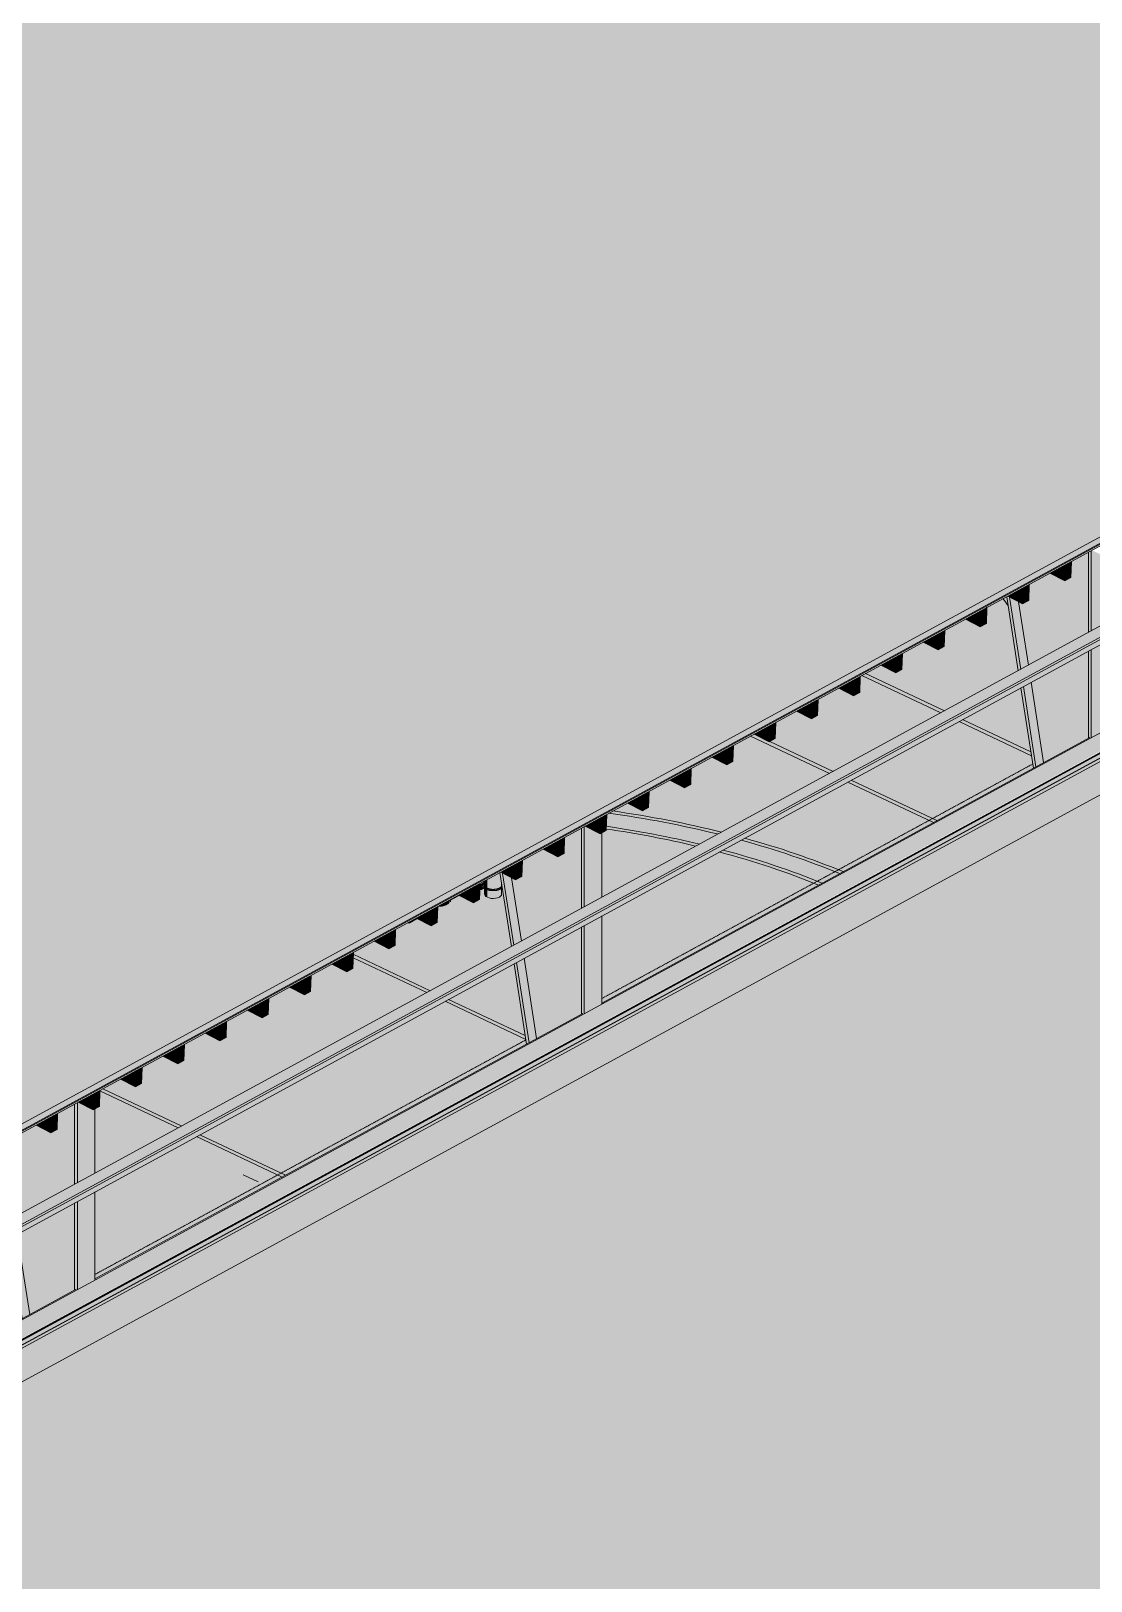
# Model space of a CAD drawing. Header units: inches. Extents: x 27328 to 52026, y -4075 to 4147.
# Drawn here: x 33063 to 33475, y 1420 to 2024 of the extents above; entities that cross this region are included whole.
import ezdxf

# ---------------------------------------------------------------- set-up
doc = ezdxf.new("R2010")
doc.units = ezdxf.units.IN
doc.header["$MEASUREMENT"] = 0
doc.linetypes.add('Dash 1_16_', pattern=[0.125, 0.0625, -0.0625])
for name, color, linetype, lineweight in [('A-FLOR', 192, 'Continuous', 9), ('A-FLOR-CLRS', 90, 'Dash 1_16_', 9), ('A-FLOR-OTLN', 90, 'Continuous', 9), ('A-GLAZ-CWMG', 51, 'Continuous', 9), ('A-ROOF', 132, 'Continuous', 9), ('A-WALL', 113, 'Continuous', 9), ('L-SITE-WALL', 31, 'Continuous', 9), ('Q-SPCQ', 91, 'Continuous', 9), ('S-BEAM', 12, 'Continuous', 9)]:
    doc.layers.add(name, color=color, linetype=linetype, lineweight=lineweight)

# ---------------------------------------------------------------- blocks, each defined once
blk = doc.blocks.new('Girt_Z - 10_D-1018975-Axon - Looking North East')
at = {"layer": 'S-BEAM'}
for points in [[(31907.35, 932.2), (34278.98, 2222.84), (34274.7, 2224.86), (31907.35, 936.55)], [(31907.35, 931.35), (34281.53, 2223.38), (34281.46, 2224.19), (31907.35, 932.2)], [(31907.35, 929.31), (34281.53, 2221.34), (34281.53, 2223.38), (31907.35, 931.35)]]:
    blk.add_hatch(color=256, dxfattribs=at).paths.add_polyline_path(points, flags=0)
for p, q in [((34274.61, 2224.86), (31907.35, 936.6)), ((31907.35, 932.2), (34281.46, 2224.19)), ((31907.35, 931.35), (34281.53, 2223.38)), ((31907.35, 929.24), (34281.61, 2221.31))]:
    blk.add_line(p, q, dxfattribs=at)
blk = doc.blocks.new('Girt_C - 10_D-1031050-Axon - Looking North East')
at = {"layer": 'S-BEAM'}
blk.add_hatch(color=256, dxfattribs=at).paths.add_polyline_path([(31907.35, 887.81), (33900.15, 1972.29), (33900.15, 1973.36), (33936.97, 1993.4), (33939.73, 1993.83), (34277.74, 2177.77), (34270.7, 2181.1), (31907.35, 894.97), (31907.35, 893.97)], flags=0)
h = blk.add_hatch(color=256, dxfattribs=at)
h.paths.add_polyline_path([(31907.35, 887.51), (33900.15, 1972.2), (33900.15, 1972.29), (31907.35, 887.61)], flags=0)
h.paths.add_polyline_path([(33939.73, 1993.83), (33940.51, 1993.95), (34277.81, 2177.72), (34277.74, 2177.77), (33941.62, 1994.85)], flags=0)
blk.add_line((34270.85, 2181.24), (31907.35, 895.02), dxfattribs=at)
blk = doc.blocks.new('FP_6-Axon - Looking North East')
at = {"layer": 'Q-SPCQ'}
for p, q in [((33225.93, 1685.18), (33225.93, 1685)), ((33225.93, 1685), (33225.94, 1684.81)), ((33225.94, 1684.81), (33225.94, 1684.63)), ((33225.94, 1684.63), (33225.95, 1684.45))]:
    blk.add_line(p, q, dxfattribs=at)
blk = doc.blocks.new('Basketball_Backstop-Performance_Sports_Systems-3103-Ceiling_Hung - 27_-0_ to 27_-11 7_8_-706978-Axon - Looking North East')
at = {"layer": 'Q-SPCQ'}
for points in [[(33245.2, 1695.58), (33245.16, 1695.84), (33244.93, 1695.71)], [(33239.91, 1689.46), (33240.04, 1689.73), (33237.45, 1690.73), (33237.63, 1690.54), (33239.66, 1689.58)], [(33237.57, 1690.89), (33238.61, 1691.08), (33239.25, 1691.59), (33239.03, 1692.23), (33237.47, 1691.27), (33237.48, 1690.93)], [(33238.02, 1690.69), (33237.98, 1690.89), (33237.79, 1690.8)], [(33240.3, 1686.22), (33240.3, 1693.19), (33239.25, 1692.47), (33239.4, 1690.04), (33239.94, 1689.58), (33239.75, 1689.54), (33239.25, 1689.55), (33239.39, 1686.96), (33239.75, 1686.56)], [(33209.87, 1676.21), (33213.03, 1677.93), (33212.63, 1678.14), (33210.07, 1676.75)], [(33209.69, 1676.3), (33209.69, 1676.54), (33209.46, 1676.41)]]:
    blk.add_hatch(color=256, dxfattribs=at).paths.add_polyline_path(points, flags=0)
h = blk.add_hatch(color=256, dxfattribs=at)
h.paths.add_polyline_path([(33237.57, 1689.54), (33238.61, 1689.73), (33238.73, 1690.02), (33237.79, 1690.29), (33237.42, 1689.88), (33237.49, 1689.58)], flags=0)
h.paths.add_polyline_path([(33239.27, 1690.1), (33239.06, 1690.9), (33238.57, 1690.43), (33238.85, 1690.29)], flags=0)
h = blk.add_hatch(color=256, dxfattribs=at)
h.paths.add_polyline_path([(33242.67, 1685.77), (33244.31, 1686.02), (33245.48, 1686.66), (33245.87, 1687.51), (33245.78, 1691.86), (33244.98, 1695.69), (33244.71, 1695.6), (33240.3, 1693.19), (33240.3, 1686.22), (33241.81, 1685.81)], flags=0)
h.paths.add_polyline_path([(33241.7, 1689.01), (33241.04, 1689.08), (33241.17, 1689.4), (33241.81, 1689.09)], flags=0)
h.paths.add_polyline_path([(33245.35, 1689.57), (33245.21, 1689.85), (33245.78, 1690.06), (33245.48, 1689.72)], flags=0)
h = blk.add_hatch(color=256, dxfattribs=at)
h.paths.add_polyline_path([(33241.7, 1689.01), (33241.7, 1689.26), (33241.13, 1689.3), (33241.17, 1689.07)], flags=0)
h.paths.add_polyline_path([(33244.1, 1689.3), (33244.23, 1689.51), (33243.16, 1689.3)], flags=0)
h.paths.add_polyline_path([(33245.35, 1689.57), (33245.66, 1690.05), (33245.21, 1689.85)], flags=0)
for p, q in [((33239.04, 1692.47), (33237.37, 1691.56)), ((33237.63, 1690.43), (33239.98, 1689.32)), ((33240.19, 1689.78), (33237.83, 1690.89)), ((33238.27, 1690.9), (33239.27, 1691.44)), ((33239.27, 1691.28), (33238.27, 1690.74)), ((33238.27, 1689.55), (33238.94, 1689.92)), ((33239.1, 1689.84), (33238.27, 1689.39)), ((33239.24, 1692.62), (33239.24, 1690.07)), ((33239.27, 1691.44), (33239.24, 1691.65)), ((33239.24, 1691.49), (33239.27, 1691.28)), ((33239.27, 1690.09), (33239.24, 1690.3)), ((33239.24, 1689.77), (33239.24, 1687.45)), ((33239.27, 1691.28), (33239.27, 1691.44)), ((33244.93, 1695.71), (33245.2, 1695.58)), ((33245.87, 1687.45), (33245.87, 1691.32)), ((33245.93, 1690.89), (33245.93, 1690.95)), ((33221.02, 1682.47), (33229.31, 1686.98)), ((33209.87, 1676.21), (33213.03, 1677.93)), ((33221.55, 1682.74), (33222.68, 1682.83)), ((33222.71, 1682.83), (33223.9, 1683.14)), ((33223.95, 1683.16), (33224.83, 1683.65)), ((33209.69, 1676.3), (33209.46, 1676.41)), ((33209.69, 1676.54), (33209.69, 1676.3)), ((33209.69, 1676.3), (33209.69, 1676.54)), ((33209.87, 1676.21), (33209.69, 1676.3)), ((33209.87, 1676.64), (33209.87, 1676.21))]:
    blk.add_line(p, q, dxfattribs=at)
for points in [[(33237.57, 1690.89, 0), (33237.67, 1690.85, 0), (33237.8, 1690.82, 0), (33237.93, 1690.82, 0), (33238.05, 1690.83, 0), (33238.17, 1690.86, 0), (33238.27, 1690.9, 0)], [(33238.27, 1690.74, 0), (33238.17, 1690.7, 0), (33238.05, 1690.67, 0), (33237.93, 1690.66, 0), (33237.8, 1690.66, 0), (33237.67, 1690.69, 0), (33237.57, 1690.72, 0)], [(33246.09, 1690.02, 0), (33246.02, 1689.94, 0), (33245.95, 1689.87, 0), (33245.87, 1689.79, 0), (33245.78, 1689.72, 0), (33245.7, 1689.66, 0), (33245.6, 1689.59, 0), (33245.51, 1689.53, 0), (33245.41, 1689.47, 0), (33245.3, 1689.41, 0), (33245.19, 1689.35, 0), (33245.08, 1689.3, 0), (33244.96, 1689.25, 0), (33244.84, 1689.2, 0), (33244.72, 1689.15, 0), (33244.59, 1689.11, 0), (33244.46, 1689.07, 0), (33244.33, 1689.03, 0), (33244.2, 1689, 0), (33244.06, 1688.96, 0), (33243.92, 1688.93, 0), (33243.78, 1688.91, 0), (33243.63, 1688.89, 0), (33243.49, 1688.86, 0), (33243.34, 1688.85, 0), (33243.19, 1688.83, 0), (33243.05, 1688.82, 0), (33242.9, 1688.81, 0), (33242.75, 1688.81, 0), (33242.6, 1688.81, 0), (33242.45, 1688.81, 0), (33242.3, 1688.81, 0), (33242.15, 1688.82, 0), (33242, 1688.83, 0), (33241.85, 1688.84, 0), (33241.7, 1688.86, 0), (33241.56, 1688.87, 0), (33241.41, 1688.9, 0), (33241.27, 1688.92, 0), (33241.13, 1688.95, 0), (33240.99, 1688.98, 0), (33240.85, 1689.01, 0), (33240.72, 1689.05, 0), (33240.59, 1689.09, 0), (33240.46, 1689.13, 0), (33240.34, 1689.17, 0), (33240.21, 1689.22, 0), (33240.1, 1689.27, 0), (33239.98, 1689.32, 0), (33239.98, 1689.32, 0)], [(33245.93, 1690.89, 0), (33245.93, 1690.84, 0), (33245.92, 1690.79, 0), (33245.91, 1690.73, 0), (33245.9, 1690.68, 0), (33245.88, 1690.62, 0), (33245.85, 1690.57, 0), (33245.82, 1690.51, 0), (33245.79, 1690.45, 0), (33245.75, 1690.4, 0), (33245.7, 1690.34, 0), (33245.65, 1690.28, 0), (33245.6, 1690.22, 0), (33245.54, 1690.17, 0), (33245.47, 1690.11, 0), (33245.4, 1690.06, 0), (33245.32, 1690, 0), (33245.24, 1689.95, 0), (33245.16, 1689.9, 0), (33245.07, 1689.85, 0), (33244.97, 1689.8, 0), (33244.87, 1689.75, 0), (33244.77, 1689.71, 0), (33244.66, 1689.66, 0), (33244.55, 1689.62, 0), (33244.44, 1689.58, 0), (33244.32, 1689.55, 0), (33244.2, 1689.51, 0), (33244.08, 1689.48, 0), (33243.95, 1689.45, 0), (33243.82, 1689.43, 0), (33243.69, 1689.4, 0), (33243.56, 1689.38, 0), (33243.42, 1689.36, 0), (33243.29, 1689.34, 0), (33243.15, 1689.33, 0), (33243.01, 1689.32, 0), (33242.87, 1689.31, 0), (33242.73, 1689.31, 0), (33242.59, 1689.31, 0), (33242.45, 1689.31, 0), (33242.31, 1689.31, 0), (33242.17, 1689.32, 0), (33242.04, 1689.32, 0), (33241.9, 1689.34, 0), (33241.76, 1689.35, 0), (33241.63, 1689.37, 0), (33241.49, 1689.39, 0), (33241.36, 1689.41, 0), (33241.23, 1689.44, 0), (33241.1, 1689.47, 0), (33240.98, 1689.5, 0), (33240.86, 1689.53, 0), (33240.74, 1689.56, 0), (33240.62, 1689.6, 0), (33240.51, 1689.64, 0), (33240.4, 1689.68, 0), (33240.3, 1689.73, 0), (33240.19, 1689.77, 0), (33240.19, 1689.78, 0)], [(33245.91, 1691.06, 0), (33245.9, 1691.11, 0), (33245.88, 1691.17, 0), (33245.85, 1691.22, 0)], [(33221.48, 1682.71, 0), (33222.7, 1682.8, 0), (33223.93, 1683.12, 0), (33224.88, 1683.63, 0), (33225.42, 1684.28, 0), (33225.5, 1684.98, 0)], [(33224.91, 1683.71, 0), (33225.36, 1684.29, 0), (33225.45, 1684.54, 0)], [(33237.57, 1689.54, 0), (33237.67, 1689.5, 0), (33237.8, 1689.48, 0), (33237.93, 1689.47, 0), (33238.05, 1689.48, 0), (33238.17, 1689.51, 0), (33238.27, 1689.55, 0)], [(33238.27, 1689.39, 0), (33238.17, 1689.35, 0), (33238.05, 1689.32, 0), (33237.93, 1689.31, 0), (33237.8, 1689.32, 0), (33237.67, 1689.34, 0), (33237.57, 1689.38, 0)], [(33240.3, 1686.22, 0), (33239.75, 1686.56, 0), (33239.39, 1686.96, 0), (33239.25, 1687.39, 0), (33239.24, 1687.45, 0)], [(33245.87, 1687.51, 0), (33245.78, 1687.07, 0), (33245.48, 1686.66, 0), (33244.98, 1686.3, 0), (33244.31, 1686.02, 0), (33243.53, 1685.84, 0), (33242.67, 1685.77, 0), (33241.81, 1685.81, 0), (33241, 1685.96, 0), (33240.3, 1686.22, 0)]]:
    blk.add_polyline3d(points, dxfattribs=at)
blk.add_blockref('FP_6-Axon - Looking North East', (0, 0), dxfattribs=at)
blk = doc.blocks.new('Rectangular Mullion - Profile_Polycarbonate_Lower-1065547-Axon - Looking North East')
at = {"layer": 'A-GLAZ-CWMG'}
h = blk.add_hatch(color=256, dxfattribs=at)
h.paths.add_polyline_path([(31907.35, 887.14), (33900.15, 1971.62), (33900.15, 1971.88), (31907.35, 887.35)], flags=0)
h.paths.add_polyline_path([(33940.78, 1993.99), (33941.45, 1994.1), (34278.46, 2177.49), (34278.2, 2177.62), (33942.36, 1994.85)], flags=0)
h = blk.add_hatch(color=256, dxfattribs=at)
h.paths.add_polyline_path([(31907.88, 884.18), (33900.15, 1968.37), (33900.15, 1969.62), (31907.88, 885.43)], flags=0)
h.paths.add_polyline_path([(33948.54, 1994.7), (34279.33, 2174.71), (34279.32, 2175.97), (33946.59, 1994.89), (33947.76, 1995.07), (33948.22, 1994.85)], flags=0)
for p, q in [((31907.35, 887.4), (33900.15, 1971.88)), ((31907.35, 887.14), (33900.15, 1971.62)), ((31907.35, 886.92), (33900.15, 1971.4)), ((31907.79, 885.48), (33900.15, 1969.71)), ((31907.88, 885.43), (33900.15, 1969.62)), ((31907.88, 884.18), (33900.15, 1968.37))]:
    blk.add_line(p, q, dxfattribs=at)
blk = doc.blocks.new('columns and girder2 - one-V81-Axon - Looking North East')
at = {"layer": 'S-BEAM'}
h = blk.add_hatch(color=256, dxfattribs=at)
h.paths.add_polyline_path([(33452.98, 1736.53), (33453.93, 1737.05), (33449.07, 1768.25), (33448.11, 1767.73), (33452.2, 1741.54)], flags=0)
h.paths.add_polyline_path([(33474.38, 1748.18), (33475.03, 1748.44), (33475.48, 1748.44), (33475.48, 1782.62), (33474.38, 1782.02), (33474.38, 1748.26)], flags=0)
h.paths.add_polyline_path([(33447.06, 1774.5), (33448.01, 1775.02), (33443.63, 1803.11), (33442.94, 1803.47), (33442.57, 1803.27), (33444.15, 1793.16)], flags=0)
h.paths.add_polyline_path([(33474.38, 1789.38), (33475.48, 1790.06), (33475.3, 1821.08), (33474.38, 1820.58), (33474.38, 1789.59)], flags=0)
h = blk.add_hatch(color=256, dxfattribs=at)
h.paths.add_polyline_path([(33456.92, 1738.68), (33474.38, 1748.18), (33474.38, 1782.02), (33452.05, 1769.87), (33456.31, 1742.57)], flags=0)
h.paths.add_polyline_path([(33451, 1776.65), (33474.38, 1789.38), (33474.38, 1820.58), (33467.79, 1816.84), (33467.56, 1810.7), (33465.18, 1809.4), (33459.39, 1812.42), (33451.33, 1807.89), (33451.11, 1801.75), (33448.73, 1800.45), (33447.15, 1801.27), (33448.2, 1794.6)], flags=0)
h = blk.add_hatch(color=256, dxfattribs=at)
h.paths.add_polyline_path([(33475.48, 1748.39), (33482.3, 1752.1), (33482.3, 1786.33), (33475.48, 1782.62), (33475.48, 1755.5)], flags=0)
h.paths.add_polyline_path([(33475.48, 1789.97), (33482.3, 1793.68), (33482.3, 1818.72), (33481.63, 1818.36), (33475.84, 1821.38), (33475.48, 1821.03), (33475.48, 1799.12)], flags=0)
h = blk.add_hatch(color=256, dxfattribs=at)
h.paths.add_polyline_path([(33453.93, 1737.05), (33456.92, 1738.68), (33452.05, 1769.87), (33449.07, 1768.25), (33452, 1749.46)], flags=0)
h.paths.add_polyline_path([(33448.01, 1775.02), (33451, 1776.65), (33447.15, 1801.27), (33443.63, 1803.11), (33444.25, 1799.12)], flags=0)
for p, q in [((33474.38, 1820.58), (33474.38, 1789.33)), ((33475.48, 1790.06), (33475.48, 1821.18)), ((33482.3, 1793.78), (33482.3, 1818.72)), ((33442.57, 1803.27), (33447.06, 1774.46)), ((33448.02, 1774.98), (33443.63, 1803.11)), ((33447.15, 1801.27), (33451, 1776.6)), ((33482.3, 1752.2), (33482.3, 1786.4)), ((33474.38, 1782.09), (33474.38, 1748.18)), ((33475.48, 1748.48), (33475.48, 1782.69)), ((33453.93, 1737.05), (33449.06, 1768.31)), ((33452.04, 1769.94), (33456.92, 1738.68)), ((33448.1, 1767.79), (33452.98, 1736.53))]:
    blk.add_line(p, q, dxfattribs=at)
blk = doc.blocks.new('columns and girder2 - one-V82-Axon - Looking North East')
at = {"layer": 'S-BEAM'}
h = blk.add_hatch(color=256, dxfattribs=at)
h.paths.add_polyline_path([(33278.07, 1640.96), (33284.89, 1644.68), (33284.89, 1678.9), (33278.07, 1675.19), (33278.07, 1659.78)], flags=0)
h.paths.add_polyline_path([(33278.07, 1682.54), (33284.89, 1686.25), (33284.89, 1711.29), (33284.22, 1710.93), (33278.44, 1713.95), (33278.07, 1713.75), (33278.07, 1710.93)], flags=0)
h = blk.add_hatch(color=256, dxfattribs=at)
h.paths.add_polyline_path([(33255.57, 1629.1), (33256.53, 1629.62), (33251.66, 1660.82), (33250.71, 1660.3), (33253.1, 1644.94)], flags=0)
h.paths.add_polyline_path([(33276.98, 1640.75), (33277.62, 1641.01), (33278.07, 1641.01), (33278.07, 1675.19), (33276.98, 1674.6), (33276.98, 1640.83)], flags=0)
h.paths.add_polyline_path([(33249.65, 1667.08), (33250.6, 1667.6), (33246.08, 1695.76), (33245.53, 1696.04), (33245.16, 1695.84), (33249.47, 1668.25)], flags=0)
h.paths.add_polyline_path([(33276.98, 1681.95), (33278.07, 1682.64), (33277.89, 1713.65), (33276.98, 1713.15), (33276.98, 1682.16)], flags=0)
h = blk.add_hatch(color=256, dxfattribs=at)
h.paths.add_polyline_path([(33259.51, 1631.25), (33276.98, 1640.75), (33276.98, 1674.6), (33254.64, 1662.44), (33257.15, 1646.4)], flags=0)
h.paths.add_polyline_path([(33253.59, 1669.22), (33276.98, 1681.95), (33276.98, 1713.15), (33270.38, 1709.41), (33270.16, 1703.27), (33267.77, 1701.98), (33261.99, 1705), (33253.93, 1700.46), (33253.71, 1694.32), (33251.32, 1693.02), (33249.75, 1693.84), (33250.5, 1689.02)], flags=0)
h = blk.add_hatch(color=256, dxfattribs=at)
h.paths.add_polyline_path([(33256.53, 1629.62), (33259.51, 1631.25), (33254.64, 1662.44), (33251.66, 1660.82)], flags=0)
h.paths.add_polyline_path([(33250.6, 1667.6), (33253.59, 1669.22), (33249.75, 1693.84), (33246.25, 1695.52), (33250.5, 1668.25)], flags=0)
for p, q in [((33276.98, 1713.15), (33276.98, 1681.9)), ((33278.07, 1682.64), (33278.07, 1713.75)), ((33284.89, 1686.35), (33284.89, 1711.29)), ((33245.16, 1695.84), (33249.66, 1667.03)), ((33250.61, 1667.55), (33246.25, 1695.52)), ((33249.75, 1693.84), (33253.59, 1669.17)), ((33284.89, 1644.77), (33284.89, 1678.97)), ((33276.98, 1674.67), (33276.98, 1640.75)), ((33278.07, 1641.06), (33278.07, 1675.26)), ((33250.7, 1660.36), (33255.57, 1629.1)), ((33256.53, 1629.62), (33251.65, 1660.88)), ((33254.63, 1662.51), (33259.51, 1631.25))]:
    blk.add_line(p, q, dxfattribs=at)
blk = doc.blocks.new('columns and girder2 - one-V83-Axon - Looking North East')
at = {"layer": 'S-BEAM'}
h = blk.add_hatch(color=256, dxfattribs=at)
h.paths.add_polyline_path([(33058.16, 1521.68), (33059.12, 1522.2), (33054.25, 1553.39), (33053.3, 1552.87), (33057.38, 1526.68)], flags=0)
h.paths.add_polyline_path([(33079.57, 1533.33), (33080.21, 1533.58), (33080.67, 1533.58), (33080.67, 1567.76), (33079.57, 1567.17), (33079.57, 1533.4)], flags=0)
h.paths.add_polyline_path([(33052.24, 1559.65), (33053.2, 1560.17), (33048.82, 1588.25), (33048.13, 1588.61), (33047.76, 1588.41), (33049.33, 1578.3)], flags=0)
h.paths.add_polyline_path([(33079.57, 1574.52), (33080.67, 1575.21), (33080.49, 1606.22), (33079.57, 1605.73), (33079.57, 1574.73)], flags=0)
h = blk.add_hatch(color=256, dxfattribs=at)
h.paths.add_polyline_path([(33062.1, 1523.82), (33079.57, 1533.33), (33079.57, 1567.17), (33057.24, 1555.01), (33061.49, 1527.72)], flags=0)
h.paths.add_polyline_path([(33056.18, 1561.79), (33079.57, 1574.52), (33079.57, 1605.73), (33072.97, 1601.98), (33072.75, 1595.85), (33070.36, 1594.55), (33064.58, 1597.57), (33056.52, 1593.03), (33056.3, 1586.89), (33053.91, 1585.59), (33052.34, 1586.42), (33053.38, 1579.74)], flags=0)
h = blk.add_hatch(color=256, dxfattribs=at)
h.paths.add_polyline_path([(33080.67, 1533.54), (33087.49, 1537.39), (33087.49, 1571.47), (33080.67, 1567.76), (33080.67, 1537.39)], flags=0)
h.paths.add_polyline_path([(33080.67, 1575.12), (33087.49, 1578.83), (33087.49, 1603.87), (33086.81, 1603.5), (33081.03, 1606.52), (33080.67, 1606.17), (33080.67, 1581.01)], flags=0)
h = blk.add_hatch(color=256, dxfattribs=at)
h.paths.add_polyline_path([(33059.12, 1522.2), (33062.1, 1523.82), (33057.24, 1555.01), (33054.25, 1553.39), (33056.75, 1537.39)], flags=0)
h.paths.add_polyline_path([(33053.2, 1560.17), (33056.18, 1561.79), (33052.34, 1586.42), (33048.82, 1588.25), (33049.95, 1581.01)], flags=0)
for p, q in [((33079.57, 1605.73), (33079.57, 1574.47)), ((33080.67, 1575.21), (33080.67, 1606.32)), ((33087.49, 1578.92), (33087.49, 1603.87)), ((33047.76, 1588.41), (33052.25, 1559.6)), ((33053.2, 1560.12), (33048.82, 1588.25)), ((33052.34, 1586.42), (33056.19, 1561.75)), ((33087.49, 1537.39), (33087.49, 1571.55)), ((33079.57, 1567.24), (33079.57, 1533.33)), ((33080.67, 1533.63), (33080.67, 1567.83)), ((33053.29, 1552.94), (33058.16, 1521.68)), ((33059.12, 1522.2), (33054.24, 1553.45)), ((33057.23, 1555.08), (33062.1, 1523.82))]:
    blk.add_line(p, q, dxfattribs=at)
blk = doc.blocks.new('Dimension Lumber - 4x8-1074504-Axon - Looking North East')
at = {"layer": 'S-BEAM'}
for points in [[(34304.16, 2265.98), (34304.24, 2272.19), (34298.37, 2269)], [(34304.16, 2265.98), (34306.55, 2267.28), (34306.77, 2273.41), (34304.38, 2272.11)]]:
    blk.add_hatch(color=256, dxfattribs=at).paths.add_polyline_path(points, flags=0)
for p, q in [((34304.38, 2272.11), (34304.16, 2265.98)), ((34306.77, 2273.41), (34304.38, 2272.11)), ((34306.55, 2267.28), (34306.77, 2273.41)), ((34298.37, 2269), (34304.16, 2265.98)), ((34304.16, 2265.98), (34306.55, 2267.28))]:
    blk.add_line(p, q, dxfattribs=at)
blk = doc.blocks.new('Dimension Lumber - 4x8-V104-Axon - Looking North East')
at = {"layer": 'S-BEAM'}
for points in [[(33432.28, 1791.5), (33434.66, 1792.8), (33434.88, 1798.94), (33432.5, 1797.64)], [(33432.28, 1791.5), (33432.36, 1797.71), (33426.49, 1794.52)]]:
    blk.add_hatch(color=256, dxfattribs=at).paths.add_polyline_path(points, flags=0)
for p, q in [((33434.88, 1798.94), (33432.5, 1797.64)), ((33434.88, 1798.94), (33434.53, 1799.12)), ((33434.66, 1792.8), (33434.88, 1798.94)), ((33426.49, 1794.52), (33432.28, 1791.5)), ((33432.5, 1797.64), (33432.28, 1791.5)), ((33432.28, 1791.5), (33434.66, 1792.8))]:
    blk.add_line(p, q, dxfattribs=at)

msp = doc.modelspace()

# ---------------------------------------------------------------- hatches: boundary and pattern name
at = {"layer": 'A-FLOR'}
h = msp.add_hatch(color=256, dxfattribs=at)
h.paths.add_polyline_path([(32968.59, 1472.93), (33058.16, 1521.68), (33053.3, 1552.87), (32935.32, 1488.67), (32941, 1485.98)], flags=0)
h.paths.add_polyline_path([(32928.09, 1492.09), (33052.24, 1559.65), (33047.76, 1588.41), (33040.07, 1584.08), (33039.85, 1577.94), (33037.46, 1576.64), (33031.68, 1579.66), (33023.62, 1575.13), (33023.4, 1568.99), (33021.01, 1567.69), (33015.23, 1570.71), (33007.17, 1566.17), (33006.95, 1560.04), (33004.56, 1558.74), (32998.78, 1561.76), (32990.72, 1557.22), (32990.5, 1551.08), (32988.11, 1549.79), (32982.32, 1552.81), (32974.27, 1548.27), (32974.05, 1542.13), (32971.66, 1540.83), (32965.87, 1543.85), (32957.82, 1539.32), (32957.6, 1533.18), (32955.21, 1531.88), (32949.42, 1534.9), (32941.37, 1530.36), (32941.14, 1524.23), (32938.76, 1522.93), (32932.97, 1525.95), (32924.92, 1521.41), (32924.69, 1515.27), (32922.31, 1513.98), (32916.52, 1517), (32908.46, 1512.46), (32908.24, 1506.32), (32905.86, 1505.02), (32899.91, 1507.95), (32897.89, 1506.86), (32898.58, 1506.04), (32924.54, 1493.77)], flags=0)
h.paths.add_polyline_path([(33087.49, 1537.63), (33255.57, 1629.1), (33250.71, 1660.3), (33087.49, 1571.47), (33087.49, 1561.51)], flags=0)
h.paths.add_polyline_path([(33087.49, 1578.83), (33249.65, 1667.08), (33245.87, 1690.07), (33245.78, 1687.07), (33244.98, 1686.3), (33243.53, 1685.84), (33241.81, 1685.81), (33240.3, 1686.22), (33239.39, 1686.96), (33239.25, 1687.39), (33239.05, 1689.86), (33238.73, 1689.8), (33238.27, 1689.55), (33237.4, 1689.46), (33237.26, 1685.37), (33234.87, 1684.07), (33229.31, 1686.98), (33225.42, 1684.86), (33225.21, 1684.03), (33224.67, 1683.52), (33223.3, 1682.95), (33221.75, 1682.74), (33221.18, 1682.56), (33221.02, 1682.47), (33220.81, 1676.42), (33218.42, 1675.12), (33213.03, 1677.93), (33209.69, 1676.3), (33209.25, 1676.3), (33204.58, 1673.6), (33204.35, 1667.46), (33201.97, 1666.17), (33196.18, 1669.19), (33188.12, 1664.65), (33187.9, 1658.51), (33185.52, 1657.21), (33179.73, 1660.23), (33171.67, 1655.7), (33171.45, 1649.56), (33169.07, 1648.26), (33163.28, 1651.28), (33155.22, 1646.75), (33155, 1640.61), (33152.62, 1639.31), (33146.83, 1642.33), (33138.77, 1637.79), (33138.55, 1631.66), (33136.17, 1630.36), (33130.38, 1633.38), (33122.32, 1628.84), (33122.1, 1622.7), (33119.72, 1621.4), (33113.93, 1624.42), (33105.87, 1619.89), (33105.65, 1613.75), (33103.26, 1612.45), (33097.48, 1615.47), (33089.42, 1610.94), (33089.2, 1604.8), (33087.49, 1603.87), (33087.49, 1581.01)], flags=0)
h.paths.add_polyline_path([(33284.89, 1645.06), (33452.98, 1736.53), (33448.11, 1767.73), (33284.89, 1678.9), (33284.89, 1663.3)], flags=0)
h.paths.add_polyline_path([(33284.89, 1686.25), (33447.06, 1774.5), (33442.57, 1803.27), (33434.88, 1798.94), (33434.66, 1792.8), (33432.28, 1791.5), (33426.49, 1794.52), (33418.43, 1789.98), (33418.21, 1783.85), (33415.83, 1782.55), (33410.04, 1785.57), (33401.98, 1781.03), (33401.76, 1774.89), (33399.38, 1773.59), (33393.59, 1776.61), (33385.53, 1772.08), (33385.31, 1765.94), (33382.92, 1764.64), (33377.14, 1767.66), (33369.08, 1763.13), (33368.86, 1756.99), (33366.47, 1755.69), (33360.69, 1758.71), (33352.63, 1754.17), (33352.41, 1748.04), (33350.02, 1746.74), (33344.24, 1749.76), (33336.18, 1745.22), (33335.96, 1739.08), (33333.57, 1737.79), (33327.79, 1740.81), (33319.73, 1736.27), (33319.51, 1730.13), (33317.12, 1728.83), (33311.34, 1731.85), (33303.28, 1727.32), (33303.06, 1721.18), (33300.67, 1719.88), (33294.89, 1722.9), (33286.83, 1718.36), (33286.61, 1712.23), (33284.89, 1711.29), (33284.89, 1710.93)], flags=0)
h.paths.add_polyline_path([(33482.3, 1752.49), (33650.39, 1843.96), (33645.52, 1875.16), (33482.3, 1786.33), (33482.3, 1755.5)], flags=0)
h.paths.add_polyline_path([(33482.3, 1793.68), (33644.46, 1881.93), (33639.98, 1910.7), (33632.29, 1906.36), (33632.07, 1900.23), (33629.68, 1898.93), (33623.9, 1901.95), (33615.84, 1897.41), (33615.62, 1891.27), (33613.23, 1889.98), (33607.45, 1893), (33599.39, 1888.46), (33599.17, 1882.32), (33596.78, 1881.02), (33590.87, 1883.98), (33582.94, 1879.51), (33582.72, 1873.37), (33580.33, 1872.07), (33574.55, 1875.09), (33566.49, 1870.56), (33566.27, 1864.42), (33563.88, 1863.12), (33558.1, 1866.14), (33550.04, 1861.6), (33549.82, 1855.47), (33547.43, 1854.17), (33541.65, 1857.19), (33533.59, 1852.65), (33533.37, 1846.51), (33530.98, 1845.21), (33525.19, 1848.23), (33517.14, 1843.7), (33516.92, 1837.56), (33514.53, 1836.26), (33508.74, 1839.28), (33500.69, 1834.75), (33500.47, 1828.61), (33498.08, 1827.31), (33492.29, 1830.33), (33484.24, 1825.79), (33484.02, 1819.66), (33482.3, 1818.72), (33482.3, 1799.12)], flags=0)
h.paths.add_polyline_path([(33679.71, 1859.92), (33847.92, 1951.46), (33843.05, 1982.65), (33679.71, 1893.76), (33679.71, 1866.88)], flags=0)
h.paths.add_polyline_path([(33679.71, 1901.11), (33842, 1989.43), (33837.51, 2018.2), (33829.7, 2013.79), (33829.48, 2007.66), (33827.09, 2006.36), (33821.31, 2009.38), (33813.25, 2004.84), (33813.03, 1998.7), (33810.64, 1997.4), (33804.86, 2000.42), (33796.8, 1995.89), (33796.58, 1989.75), (33794.19, 1988.45), (33788.4, 1991.47), (33780.35, 1986.94), (33780.13, 1980.8), (33777.74, 1979.5), (33771.95, 1982.52), (33763.9, 1977.98), (33763.68, 1971.85), (33761.29, 1970.55), (33755.5, 1973.57), (33747.45, 1969.03), (33747.22, 1962.89), (33744.84, 1961.6), (33739.05, 1964.62), (33730.99, 1960.08), (33730.77, 1953.94), (33728.39, 1952.64), (33722.6, 1955.66), (33714.54, 1951.13), (33714.32, 1944.99), (33711.94, 1943.69), (33706.37, 1946.59), (33702.64, 1944.36), (33702.64, 1942.77), (33702.19, 1942.73), (33702, 1942.58), (33701.75, 1942.24), (33699.71, 1941.54), (33699.63, 1934.05), (33698.82, 1933.28), (33697.37, 1932.82), (33695.66, 1932.79), (33694.14, 1933.2), (33693.23, 1933.94), (33693.09, 1934.74), (33693.09, 1935.99), (33692.05, 1936.53), (33691.1, 1936.67), (33690.73, 1936.65), (33685.47, 1934), (33684.47, 1934.13), (33683.93, 1934.38), (33681.64, 1933.14), (33681.42, 1927.08), (33679.71, 1926.15), (33679.71, 1923.28)], flags=0)
h.paths.add_polyline_path([(33877.12, 1967.35), (33926.01, 1993.96), (33924.51, 1996.88), (33894.91, 2010.87), (33877.12, 2001.19), (33877.12, 1968.67)], flags=0)
h.paths.add_polyline_path([(33877.12, 2008.54), (33887.68, 2014.29), (33877.12, 2019.29), (33877.12, 2017.23)], flags=0)
msp.add_hatch(color=256, dxfattribs=at).paths.add_polyline_path([(33221.49, 1682.72), (33223.3, 1682.95), (33224.67, 1683.52), (33225.25, 1684.07), (33225.42, 1684.28), (33225.21, 1684.75), (33221.62, 1682.8)], flags=0)
at = {"layer": 'A-ROOF'}
for points in [[(31941.28, 989.81), (34333.85, 2291.84), (33374.55, 2792.63), (30981.98, 1490.6), (31895.08, 1013.93)], [(31941.28, 987.33), (34333.85, 2289.36), (34333.85, 2291.84), (31941.28, 989.81)], [(31945.93, 989.45), (34333.55, 2288.79), (34333.16, 2288.99), (31945.54, 989.65)], [(31945.93, 988.8), (34333.55, 2288.14), (34333.55, 2288.79), (31945.93, 989.45)]]:
    msp.add_hatch(color=256, dxfattribs=at).paths.add_polyline_path(points, flags=0)
h = msp.add_hatch(color=256, dxfattribs=at)
h.paths.add_polyline_path([(32261.67, 683.74), (33049.81, 1112.64), (33068.14, 1103.12), (33270.74, 1213.38), (33252.46, 1222.92), (34433.15, 1865.45), (34451.48, 1855.93), (34656.34, 1967.42), (34595.39, 1999.24), (34187.01, 1777.16), (34184.42, 1778.45), (34184.42, 1778.96), (33923.66, 1917.79), (33923.66, 1930.81), (33911.83, 1937.02), (33911.83, 1956.72), (33908.61, 1959.91), (31974.18, 907.2), (32231.16, 785.66), (32231.16, 712.57), (32219.06, 705.98), (32240.05, 695.02)], flags=0)
h.paths.add_polyline_path([(31959.13, 861.41), (31959.13, 899.01), (31922.17, 878.89), (31958.7, 861.61)], flags=0)
h.paths.add_polyline_path([(34220.43, 1876.92), (34514.9, 2037.17), (34278.78, 2160.43), (34278.78, 2161.36), (33964.24, 1990.18), (33996.24, 1975.05), (33996.24, 1964.95), (34001.34, 1962.54), (34001.34, 1958.24), (34002.23, 1957.2), (34001.34, 1955.04), (34001.34, 1946.11), (34115.4, 1892.17), (34115.4, 1908.08), (34030.85, 1948.06), (34030.85, 2006.34), (34074.07, 2029.86), (34106.8, 2014.38), (34106.8, 2047.67), (34150.01, 2071.19), (34234.77, 2031.1), (34234.77, 1972.83), (34191.55, 1949.31), (34158.82, 1964.79), (34158.82, 1932.46), (34220.43, 1903.32), (34220.43, 1879.49)], flags=0)
at = {"layer": 'L-SITE-WALL'}
h = msp.add_hatch(color=256, dxfattribs=at)
h.paths.add_polyline_path([(31922.17, 878.89), (31959.13, 899.01), (31959.13, 905.65), (31967.66, 910.29), (31974.18, 907.2), (33908.61, 1959.91), (33899.98, 1968.27), (31904.86, 882.58), (31905.02, 881.22), (31910.43, 884.44), (31920.32, 879.77)], flags=0)
h.paths.add_polyline_path([(33964.24, 1990.18), (34278.78, 2161.36), (34278.78, 2174.42), (33948.54, 1994.7), (33951.51, 1993.3), (33954.36, 1994.85)], flags=0)
h = msp.add_hatch(color=256, dxfattribs=at)
h.paths.add_polyline_path([(31907.35, 885.38), (33900.15, 1969.86), (33900.15, 1971.4), (31907.35, 886.72), (31907.35, 886.51)], flags=0)
h.paths.add_polyline_path([(33942.01, 1994.18), (33946.48, 1995.07), (34278.73, 2175.95), (34278.34, 2176.15), (34278.15, 2177.11), (33943.24, 1994.85)], flags=0)
h = msp.add_hatch(color=256, dxfattribs=at)
h.paths.add_polyline_path([(31907.35, 895.02), (32093.46, 996.3), (32093.08, 996.48), (31907.35, 895.4)], flags=0)
h.paths.add_polyline_path([(32100.45, 1000.1), (32290.87, 1103.73), (32290.49, 1103.91), (32100.45, 1000.49)], flags=0)
h.paths.add_polyline_path([(32297.86, 1107.53), (32488.28, 1211.16), (32487.9, 1211.34), (32297.86, 1107.92)], flags=0)
h.paths.add_polyline_path([(32495.26, 1214.96), (32685.68, 1318.59), (32685.3, 1318.77), (32495.26, 1215.35)], flags=0)
h.paths.add_polyline_path([(32692.67, 1322.39), (32883.09, 1426.02), (32882.71, 1426.2), (32692.67, 1322.78)], flags=0)
h.paths.add_polyline_path([(32890.08, 1429.82), (33080.5, 1533.44), (33080.12, 1533.62), (32890.08, 1430.2)], flags=0)
h.paths.add_polyline_path([(33087.49, 1537.25), (33277.91, 1640.87), (33277.53, 1641.05), (33087.49, 1537.39)], flags=0)
h.paths.add_polyline_path([(33284.89, 1644.68), (33475.31, 1748.3), (33474.93, 1748.48), (33284.89, 1645.06)], flags=0)
h.paths.add_polyline_path([(33482.3, 1752.1), (33672.72, 1855.73), (33672.34, 1855.91), (33482.3, 1752.49)], flags=0)
h.paths.add_polyline_path([(33679.71, 1859.53), (33870.13, 1963.16), (33869.75, 1963.34), (33679.71, 1859.92)], flags=0)
h.paths.add_polyline_path([(33877.12, 1966.96), (34067.4, 2070.65), (34067.15, 2070.77), (33877.12, 1967.35)], flags=0)
h.paths.add_polyline_path([(33940.77, 1993.99), (33940.78, 1993.99), (33942.36, 1994.85)], flags=0)
h.paths.add_polyline_path([(34074.52, 2074.39), (34262.21, 2176.53), (34261.83, 2176.71), (34074.52, 2074.78)], flags=0)

# ---------------------------------------------------------------- linework, layer by layer
at = {"layer": 'A-FLOR-CLRS'}
for p, q in [((33452.73, 1738.15), (33284.89, 1646.82)), ((33255.32, 1630.72), (33087.49, 1539.39))]:
    msp.add_line(p, q, dxfattribs=at)
at = {"layer": 'A-FLOR-OTLN'}
for p, q in [((33386.18, 1772.58), (33416.91, 1758.05)), ((33387.54, 1773.32), (33418.27, 1758.79)), ((33424.02, 1754.68), (33452.23, 1741.34)), ((33425.38, 1755.43), (33451.99, 1742.84)), ((33342.84, 1749), (33373.57, 1734.46)), ((33344.2, 1749.74), (33345, 1749.36)), ((33350.27, 1746.87), (33374.93, 1735.2)), ((33380.68, 1731.1), (33414.02, 1715.33)), ((33382.04, 1731.84), (33415.38, 1716.07)), ((33188.05, 1662.68), (33216.73, 1649.11)), ((33188.1, 1664.04), (33218.1, 1649.86)), ((33223.84, 1645.75), (33255.29, 1630.87)), ((33225.21, 1646.49), (33255.06, 1632.37)), ((33090.54, 1611.69), (33121.27, 1597.16)), ((33089.42, 1610.84), (33119.9, 1596.42)), ((33128.38, 1593.8), (33161.72, 1578.03)), ((33127.01, 1593.06), (33160.35, 1577.29)), ((33145.18, 1578.22), (33151.03, 1575.46))]:
    msp.add_line(p, q, dxfattribs=at)
for centre, major_axis, start_param, end_param in [((33675.46, 1845.23), (249, 0), 3.486086, 3.508521), ((33221.62, 1598.25), (237, 0), 1.129441, 1.292594), ((33221.62, 1598.25), (247, 0), 1.117077, 1.300647), ((33221.62, 1598.25), (249, 0), 1.113995, 1.296411), ((33221.62, 1598.25), (235, 0), 1.132149, 1.290298), ((33221.62, 1598.25), (247, 0), 0.887963, 1.075096), ((33221.62, 1598.25), (249, 0), 0.887421, 1.072992), ((33221.62, 1598.25), (235, 0), 0.891434, 1.088418), ((33221.62, 1598.25), (237, 0), 0.890835, 1.086079)]:
    msp.add_ellipse(centre, major_axis=major_axis, ratio=0.507323, start_param=start_param, end_param=end_param, dxfattribs=at)
at = {"layer": 'A-ROOF'}
for p, q in [((31941.28, 989.81), (34333.85, 2291.84)), ((34333.85, 2289.36), (31941.28, 987.33)), ((31945.93, 989.45), (34333.55, 2288.79)), ((31974.18, 907.2), (33908.61, 1959.91)), ((33695.46, 1940.89), (31945.93, 988.8))]:
    msp.add_line(p, q, dxfattribs=at)
at = {"layer": 'A-WALL'}
msp.add_line((33900.15, 1969.74), (31907.35, 885.26), dxfattribs=at)
at = {"layer": 'L-SITE-WALL'}
for p, q in [((33284.89, 1645.06), (33474.93, 1748.48)), ((33087.49, 1537.63), (33277.53, 1641.05)), ((32890.08, 1430.2), (33080.12, 1533.62))]:
    msp.add_line(p, q, dxfattribs=at)

# ---------------------------------------------------------------- block references
at = {"layer": 'A-GLAZ-CWMG'}
msp.add_blockref('Rectangular Mullion - Profile_Polycarbonate_Lower-1065547-Axon - Looking North East', (0, 0), dxfattribs=at)
at = {"layer": 'Q-SPCQ'}
msp.add_blockref('Basketball_Backstop-Performance_Sports_Systems-3103-Ceiling_Hung - 27_-0_ to 27_-11 7_8_-706978-Axon - Looking North East', (0, 0), dxfattribs=at)
at = {"layer": 'S-BEAM'}
for name, p in [('Girt_Z - 10_D-1018975-Axon - Looking North East', (0, 0)), ('Girt_C - 10_D-1031050-Axon - Looking North East', (0, 0)), ('columns and girder2 - one-V81-Axon - Looking North East', (0, 0)), ('Dimension Lumber - 4x8-1074504-Axon - Looking North East', (-838.98, -456.57)), ('Dimension Lumber - 4x8-1074504-Axon - Looking North East', (-855.43, -465.52)), ('Dimension Lumber - 4x8-V104-Axon - Looking North East', (0, 0)), ('Dimension Lumber - 4x8-1074504-Axon - Looking North East', (-888.33, -483.43)), ('Dimension Lumber - 4x8-1074504-Axon - Looking North East', (-904.78, -492.38)), ('Dimension Lumber - 4x8-1074504-Axon - Looking North East', (-921.23, -501.33)), ('Dimension Lumber - 4x8-1074504-Axon - Looking North East', (-937.68, -510.29)), ('Dimension Lumber - 4x8-1074504-Axon - Looking North East', (-954.14, -519.24)), ('Dimension Lumber - 4x8-1074504-Axon - Looking North East', (-970.59, -528.19)), ('Dimension Lumber - 4x8-1074504-Axon - Looking North East', (-987.04, -537.14)), ('Dimension Lumber - 4x8-1074504-Axon - Looking North East', (-1003.49, -546.1)), ('columns and girder2 - one-V82-Axon - Looking North East', (0, 0)), ('Dimension Lumber - 4x8-1074504-Axon - Looking North East', (-1019.94, -555.05)), ('Dimension Lumber - 4x8-1074504-Axon - Looking North East', (-1036.39, -564)), ('Dimension Lumber - 4x8-1074504-Axon - Looking North East', (-1052.84, -572.95)), ('Dimension Lumber - 4x8-1074504-Axon - Looking North East', (-1069.29, -581.91)), ('Dimension Lumber - 4x8-1074504-Axon - Looking North East', (-1085.74, -590.86)), ('Dimension Lumber - 4x8-1074504-Axon - Looking North East', (-1102.19, -599.81)), ('Dimension Lumber - 4x8-1074504-Axon - Looking North East', (-1118.64, -608.76)), ('Dimension Lumber - 4x8-1074504-Axon - Looking North East', (-1135.09, -617.71)), ('Dimension Lumber - 4x8-1074504-Axon - Looking North East', (-1151.54, -626.67)), ('Dimension Lumber - 4x8-1074504-Axon - Looking North East', (-1167.99, -635.62)), ('Dimension Lumber - 4x8-1074504-Axon - Looking North East', (-1184.44, -644.57)), ('Dimension Lumber - 4x8-1074504-Axon - Looking North East', (-1200.89, -653.52)), ('columns and girder2 - one-V83-Axon - Looking North East', (0, 0)), ('Dimension Lumber - 4x8-1074504-Axon - Looking North East', (-1217.35, -662.48)), ('Dimension Lumber - 4x8-1074504-Axon - Looking North East', (-1233.8, -671.43))]:
    msp.add_blockref(name, p, dxfattribs=at)

doc.saveas('drawing.dxf')
